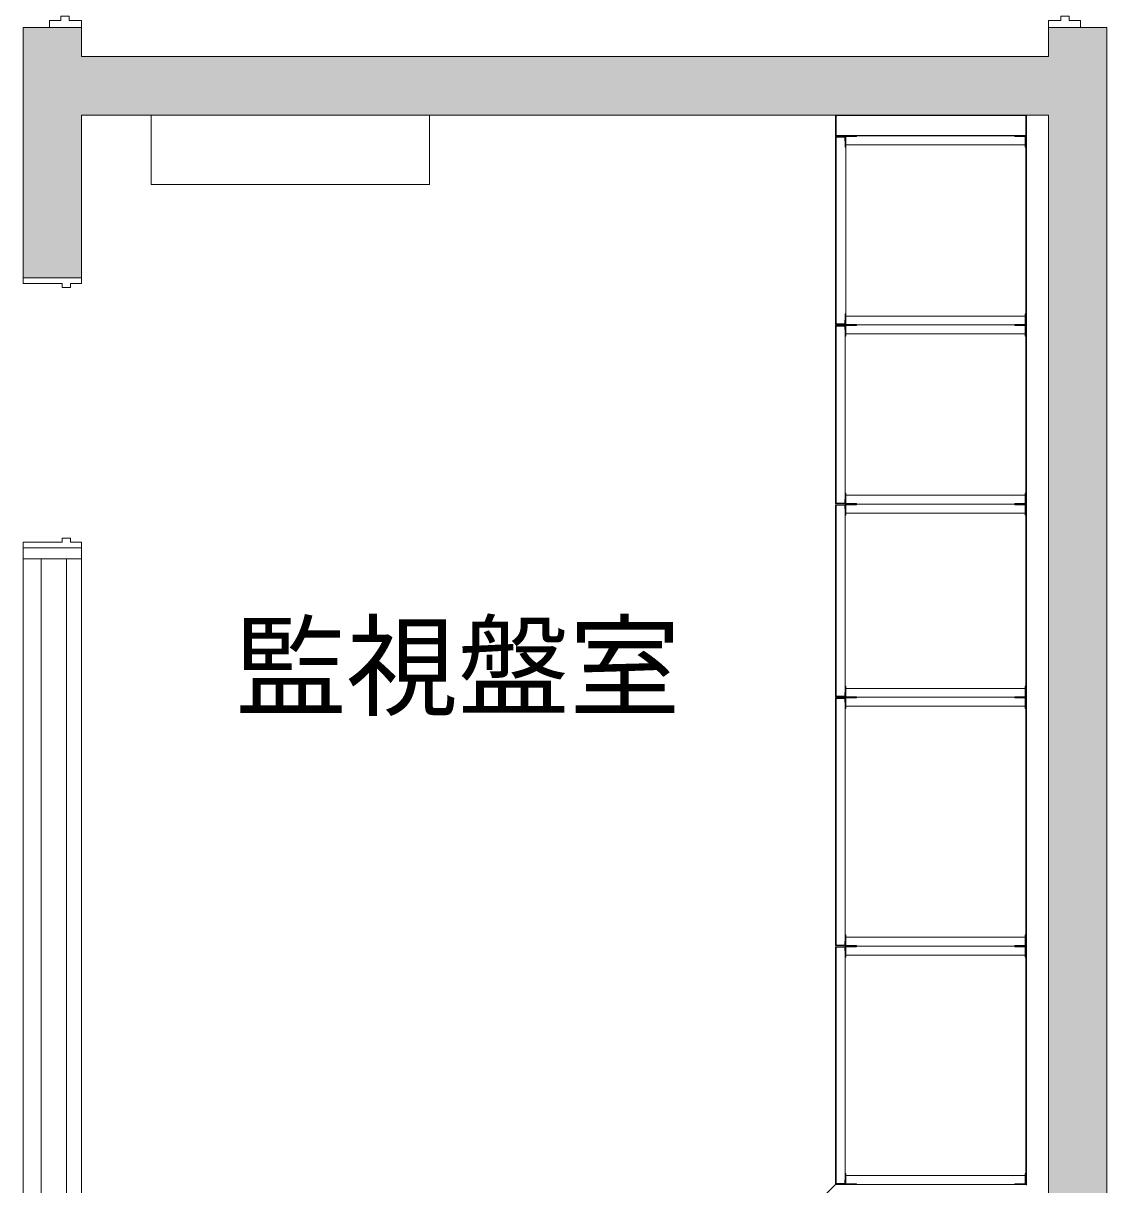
# Model space of a CAD drawing. Units: millimetres, scale not verified. Extents: x -61855 to 52913, y -114842 to -21833.
# Drawn here: x 30118 to 34013, y -78168 to -73995 of the extents above; entities that cross this region are included whole.
import ezdxf
from ezdxf.enums import TextEntityAlignment as Align

# ---------------------------------------------------------------- set-up
doc = ezdxf.new("R2010")
doc.units = ezdxf.units.MM
doc.header["$LTSCALE"] = 200
doc.layers.add('0-1_躯体', color=7, linetype='Continuous', lineweight=9)
doc.layers.add('0-2_建具', color=7, linetype='Continuous', lineweight=9)
doc.layers.add('0-4_室名', color=7, linetype='Continuous')
doc.styles.add('・', font='')
doc.styles.get('・').set_extended_font_data('・')

msp = doc.modelspace()

# ---------------------------------------------------------------- linework, layer by layer
at = {"layer": '0-1_躯体'}
for p, q in [((30328.2, -74010), (30328.2, -74115)), ((33803.2, -74010), (34013.2, -74010)), ((33803.2, -74010), (33803.2, -74115)), ((34013.2, -74010), (34013.2, -79865)), ((33803.2, -74115), (30328.2, -74115)), ((33803.2, -74325), (33803.2, -78575)), ((30328.2, -74910), (30118.2, -74910)), ((30118.2, -75880), (30118.2, -81245)), ((30328.2, -75880), (30118.2, -75880)), ((30328.2, -78575), (30328.2, -75880)), ((30328.2, -75920), (30118.2, -75920))]:
    msp.add_line(p, q, dxfattribs=at)
for points in [[(30328.2, -74010), (30118.2, -74010), (30118.2, -74910)], [(33803.2, -74325), (30328.2, -74325), (30328.2, -74910)]]:
    msp.add_lwpolyline(points, dxfattribs=at)
at = {"layer": '0-1_躯体', "color": 9}
for points in [[(30328.2, -74010), (30118.2, -74010), (30328.2, -74910), (30118.2, -74910)], [(33803.2, -79865), (34013.2, -79865), (33803.2, -74010), (34013.2, -74010)], [(33803.2, -74115), (30328.2, -74115), (33803.2, -74325), (30328.2, -74325)]]:
    msp.add_solid(points, dxfattribs=at)
at = {"layer": '0-2_建具'}
for p, q in [((30328.2, -74010), (30211.6, -74010)), ((33803.2, -74010), (33919.7, -74010)), ((30578.2, -74325), (31578.2, -74325)), ((30578.2, -74325), (30578.2, -74575)), ((33038.2, -74325), (33038.2, -74400)), ((33038.2, -74325), (33724.2, -74325)), ((33040.2, -74327), (33040.2, -74398)), ((33722.2, -74327), (33040.2, -74327)), ((33722.2, -74398), (33722.2, -74327)), ((33724.2, -74400), (33724.2, -74325)), ((33724.2, -74400), (33038.2, -74400)), ((33038.2, -74402), (33073.2, -74402)), ((33038.2, -74402), (33038.2, -75077)), ((33722.2, -74398), (33040.2, -74398)), ((33040.2, -74404), (33071.2, -74404)), ((33040.2, -74404), (33040.2, -75075)), ((33071.2, -74404), (33071.2, -74417)), ((33113.2, -74400), (33073.2, -74400)), ((33113.2, -74400), (33073.2, -74400)), ((33113.2, -74400), (33073.2, -74400)), ((33113.2, -74400), (33073.2, -74400)), ((33113.2, -74400), (33073.2, -74400)), ((33113.2, -74400), (33073.2, -74400)), ((33113.2, -74400), (33073.2, -74400)), ((33075.2, -74402), (33113.2, -74402)), ((33113.2, -74400), (33113.2, -74402)), ((33682.2, -74400), (33722.2, -74400)), ((33682.2, -74400), (33722.2, -74400)), ((33682.2, -74400), (33722.2, -74400)), ((33682.2, -74400), (33722.2, -74400)), ((33682.2, -74400), (33722.2, -74400)), ((33682.2, -74400), (33722.2, -74400)), ((33682.2, -74400), (33722.2, -74400)), ((33682.2, -74400), (33682.2, -74402)), ((33720.2, -74402), (33682.2, -74402)), ((33720.2, -74440), (33720.2, -74402)), ((33722.2, -74400), (33722.2, -74415)), ((33724.2, -74400), (33724.2, -78169.5)), ((33071.2, -74417), (33073.2, -74417)), ((33075.2, -74432), (33720.2, -74432)), ((33075.2, -75039), (33075.2, -74432)), ((33722.2, -74440), (33720.2, -74440)), ((33722.2, -74440), (33722.2, -78167.5)), ((30118.2, -74910), (30118.2, -74930)), ((30328.2, -74910), (30118.2, -74910)), ((30258.2, -74930), (30118.2, -74930)), ((33722.2, -75039), (33720.2, -75039)), ((33720.2, -75039), (33720.2, -75077)), ((33038.2, -75077), (33073.2, -75077)), ((33038.2, -75081), (33073.2, -75081)), ((33038.2, -75081), (33038.2, -75721)), ((33040.2, -75075), (33071.2, -75075)), ((33071.2, -75062), (33073.2, -75062)), ((33071.2, -75075), (33071.2, -75062)), ((33113.2, -75079), (33073.2, -75079)), ((33113.2, -75079), (33073.2, -75079)), ((33113.2, -75079), (33073.2, -75079)), ((33113.2, -75079), (33073.2, -75079)), ((33113.2, -75079), (33073.2, -75079)), ((33113.2, -75079), (33073.2, -75079)), ((33113.2, -75079), (33073.2, -75079)), ((33113.2, -75079), (33073.2, -75079)), ((33113.2, -75079), (33073.2, -75079)), ((33113.2, -75079), (33073.2, -75079)), ((33113.2, -75079), (33073.2, -75079)), ((33113.2, -75079), (33073.2, -75079)), ((33113.2, -75079), (33073.2, -75079)), ((33113.2, -75079), (33073.2, -75079)), ((33075.2, -75047), (33720.2, -75047)), ((33075.2, -75077), (33113.2, -75077)), ((33075.2, -75081), (33113.2, -75081)), ((33113.2, -75079), (33113.2, -75077)), ((33113.2, -75079), (33113.2, -75081)), ((33113.2, -75079), (33682.2, -75079)), ((33682.2, -75079), (33682.2, -75077)), ((33720.2, -75077), (33682.2, -75077)), ((33682.2, -75079), (33722.2, -75079)), ((33682.2, -75079), (33722.2, -75079)), ((33682.2, -75079), (33722.2, -75079)), ((33682.2, -75079), (33722.2, -75079)), ((33682.2, -75079), (33722.2, -75079)), ((33682.2, -75079), (33722.2, -75079)), ((33682.2, -75079), (33722.2, -75079)), ((33682.2, -75079), (33722.2, -75079)), ((33682.2, -75079), (33722.2, -75079)), ((33682.2, -75079), (33722.2, -75079)), ((33682.2, -75079), (33722.2, -75079)), ((33682.2, -75079), (33722.2, -75079)), ((33682.2, -75079), (33722.2, -75079)), ((33682.2, -75079), (33722.2, -75079)), ((33682.2, -75079), (33682.2, -75081)), ((33720.2, -75081), (33682.2, -75081)), ((33720.2, -75119), (33720.2, -75081)), ((33722.2, -75079), (33722.2, -75064)), ((33722.2, -75079), (33722.2, -75094)), ((33040.2, -75083), (33071.2, -75083)), ((33040.2, -75719), (33040.2, -75083)), ((33071.2, -75083), (33071.2, -75096)), ((33071.2, -75096), (33073.2, -75096)), ((33073.2, -75119), (33073.2, -75691)), ((33075.2, -75111), (33720.2, -75111)), ((33722.2, -75119), (33720.2, -75119)), ((33071.2, -75706), (33073.2, -75706)), ((33071.2, -75719), (33071.2, -75706)), ((33075.2, -75691), (33720.2, -75691)), ((33722.2, -75683), (33720.2, -75683)), ((33720.2, -75683), (33720.2, -75721)), ((33038.2, -75721), (33073.2, -75721)), ((33038.2, -75725), (33073.2, -75725)), ((33038.2, -76415), (33038.2, -75725)), ((33040.2, -75719), (33071.2, -75719)), ((33040.2, -75727), (33071.2, -75727)), ((33040.2, -75727), (33040.2, -76413)), ((33071.2, -75727), (33071.2, -75740)), ((33071.2, -75740), (33073.2, -75740)), ((33113.2, -75723), (33073.2, -75723)), ((33113.2, -75723), (33073.2, -75723)), ((33113.2, -75723), (33073.2, -75723)), ((33113.2, -75723), (33073.2, -75723)), ((33113.2, -75723), (33073.2, -75723)), ((33113.2, -75723), (33073.2, -75723)), ((33113.2, -75723), (33073.2, -75723)), ((33113.2, -75723), (33073.2, -75723)), ((33113.2, -75723), (33073.2, -75723)), ((33113.2, -75723), (33073.2, -75723)), ((33113.2, -75723), (33073.2, -75723)), ((33113.2, -75723), (33073.2, -75723)), ((33113.2, -75723), (33073.2, -75723)), ((33113.2, -75723), (33073.2, -75723)), ((33075.2, -75721), (33113.2, -75721)), ((33075.2, -75725), (33113.2, -75725)), ((33113.2, -75723), (33113.2, -75721)), ((33113.2, -75723), (33113.2, -75725)), ((33113.2, -75723), (33682.2, -75723)), ((33682.2, -75723), (33682.2, -75721)), ((33720.2, -75721), (33682.2, -75721)), ((33682.2, -75723), (33722.2, -75723)), ((33682.2, -75723), (33722.2, -75723)), ((33682.2, -75723), (33722.2, -75723)), ((33682.2, -75723), (33722.2, -75723)), ((33682.2, -75723), (33722.2, -75723)), ((33682.2, -75723), (33722.2, -75723)), ((33682.2, -75723), (33722.2, -75723)), ((33682.2, -75723), (33682.2, -75725)), ((33682.2, -75723), (33722.2, -75723)), ((33682.2, -75723), (33722.2, -75723)), ((33682.2, -75723), (33722.2, -75723)), ((33682.2, -75723), (33722.2, -75723)), ((33682.2, -75723), (33722.2, -75723)), ((33682.2, -75723), (33722.2, -75723)), ((33682.2, -75723), (33722.2, -75723)), ((33720.2, -75725), (33682.2, -75725)), ((33720.2, -75763), (33720.2, -75725)), ((33722.2, -75723), (33722.2, -75708)), ((33722.2, -75723), (33722.2, -75738)), ((33073.2, -75763), (33073.2, -76377)), ((33075.2, -75755), (33720.2, -75755)), ((33722.2, -75763), (33720.2, -75763)), ((30118.2, -75880), (30118.2, -75860)), ((30258.2, -75860), (30118.2, -75860)), ((30328.2, -75920), (30328.2, -75860)), ((30328.2, -75880), (30118.2, -75880)), ((30118.2, -75920), (30118.2, -75880)), ((30118.2, -75880), (30328.2, -75880)), ((30118.2, -75920), (30328.2, -75920)), ((30183.2, -75920), (30183.2, -78220)), ((30273.2, -75920), (30273.2, -78220)), ((33038.2, -76415), (33073.2, -76415)), ((33040.2, -76413), (33071.2, -76413)), ((33071.2, -76400), (33073.2, -76400)), ((33071.2, -76413), (33071.2, -76400)), ((33075.2, -76385), (33720.2, -76385)), ((33075.2, -76415), (33113.2, -76415)), ((33113.2, -76417), (33113.2, -76415)), ((33682.2, -76417), (33682.2, -76415)), ((33720.2, -76415), (33682.2, -76415)), ((33722.2, -76377), (33720.2, -76377)), ((33720.2, -76377), (33720.2, -76415)), ((33722.2, -76417), (33722.2, -76402)), ((33038.2, -76419), (33073.2, -76419)), ((33038.2, -76419), (33038.2, -77309)), ((33040.2, -76421), (33071.2, -76421)), ((33040.2, -77307), (33040.2, -76421)), ((33071.2, -76421), (33071.2, -76434)), ((33071.2, -76434), (33073.2, -76434)), ((33113.2, -76417), (33073.2, -76417)), ((33113.2, -76417), (33073.2, -76417)), ((33113.2, -76417), (33073.2, -76417)), ((33113.2, -76417), (33073.2, -76417)), ((33113.2, -76417), (33073.2, -76417)), ((33113.2, -76417), (33073.2, -76417)), ((33113.2, -76417), (33073.2, -76417)), ((33113.2, -76417), (33073.2, -76417)), ((33113.2, -76417), (33073.2, -76417)), ((33113.2, -76417), (33073.2, -76417)), ((33113.2, -76417), (33073.2, -76417)), ((33113.2, -76417), (33073.2, -76417)), ((33113.2, -76417), (33073.2, -76417)), ((33113.2, -76417), (33073.2, -76417)), ((33073.2, -76457), (33073.2, -77294)), ((33075.2, -76419), (33113.2, -76419)), ((33075.2, -76449), (33720.2, -76449)), ((33113.2, -76417), (33113.2, -76419)), ((33113.2, -76417), (33682.2, -76417)), ((33682.2, -76417), (33722.2, -76417)), ((33682.2, -76417), (33722.2, -76417)), ((33682.2, -76417), (33722.2, -76417)), ((33682.2, -76417), (33722.2, -76417)), ((33682.2, -76417), (33722.2, -76417)), ((33682.2, -76417), (33722.2, -76417)), ((33682.2, -76417), (33722.2, -76417)), ((33682.2, -76417), (33722.2, -76417)), ((33682.2, -76417), (33722.2, -76417)), ((33682.2, -76417), (33722.2, -76417)), ((33682.2, -76417), (33722.2, -76417)), ((33682.2, -76417), (33722.2, -76417)), ((33682.2, -76417), (33722.2, -76417)), ((33682.2, -76417), (33722.2, -76417)), ((33682.2, -76417), (33682.2, -76419)), ((33720.2, -76419), (33682.2, -76419)), ((33720.2, -76457), (33720.2, -76419)), ((33722.2, -76457), (33720.2, -76457)), ((33722.2, -76417), (33722.2, -76432)), ((33075.2, -77279), (33720.2, -77279)), ((33722.2, -77271), (33720.2, -77271)), ((33720.2, -77271), (33720.2, -77309)), ((33038.2, -77309), (33073.2, -77309)), ((33038.2, -77313), (33073.2, -77313)), ((33040.2, -77307), (33071.2, -77307)), ((33040.2, -77315), (33071.2, -77315)), ((33040.2, -78163.5), (33040.2, -77315)), ((33071.2, -77294), (33073.2, -77294)), ((33071.2, -77307), (33071.2, -77294)), ((33071.2, -77315), (33071.2, -77328)), ((33071.2, -77328), (33073.2, -77328)), ((33113.2, -77311), (33073.2, -77311)), ((33113.2, -77311), (33073.2, -77311)), ((33113.2, -77311), (33073.2, -77311)), ((33113.2, -77311), (33073.2, -77311)), ((33113.2, -77311), (33073.2, -77311)), ((33113.2, -77311), (33073.2, -77311)), ((33113.2, -77311), (33073.2, -77311)), ((33113.2, -77311), (33073.2, -77311)), ((33113.2, -77311), (33073.2, -77311)), ((33113.2, -77311), (33073.2, -77311)), ((33113.2, -77311), (33073.2, -77311)), ((33113.2, -77311), (33073.2, -77311)), ((33113.2, -77311), (33073.2, -77311)), ((33113.2, -77311), (33073.2, -77311)), ((33075.2, -77309), (33113.2, -77309)), ((33075.2, -77313), (33113.2, -77313)), ((33113.2, -77311), (33113.2, -77309)), ((33113.2, -77311), (33113.2, -77313)), ((33113.2, -77311), (33682.2, -77311)), ((33682.2, -77311), (33682.2, -77309)), ((33720.2, -77309), (33682.2, -77309)), ((33682.2, -77311), (33722.2, -77311)), ((33682.2, -77311), (33722.2, -77311)), ((33682.2, -77311), (33722.2, -77311)), ((33682.2, -77311), (33722.2, -77311)), ((33682.2, -77311), (33722.2, -77311)), ((33682.2, -77311), (33722.2, -77311)), ((33682.2, -77311), (33722.2, -77311)), ((33682.2, -77311), (33682.2, -77313)), ((33682.2, -77311), (33722.2, -77311)), ((33682.2, -77311), (33722.2, -77311)), ((33682.2, -77311), (33722.2, -77311)), ((33682.2, -77311), (33722.2, -77311)), ((33682.2, -77311), (33722.2, -77311)), ((33682.2, -77311), (33722.2, -77311)), ((33682.2, -77311), (33722.2, -77311)), ((33720.2, -77313), (33682.2, -77313)), ((33720.2, -77351), (33720.2, -77313)), ((33722.2, -77311), (33722.2, -77296)), ((33722.2, -77311), (33722.2, -77326)), ((33073.2, -77351), (33073.2, -77973.8)), ((33075.2, -77343), (33720.2, -77343)), ((33722.2, -77351), (33720.2, -77351)), ((33073.2, -77965), (33073.2, -78167.5)), ((33073.2, -78127.5), (33075.2, -78127.5)), ((33075.2, -78127.5), (33075.2, -78165.5)), ((33720.2, -78127.5), (33720.2, -78165.5)), ((33722.2, -78127.5), (33720.2, -78127.5)), ((32961.2, -78244.5), (33038.2, -78167.5)), ((33130.4, -78167.5), (33038.2, -78167.5)), ((33040.2, -78163.5), (33071.2, -78163.5)), ((33075.2, -78135.5), (33720.2, -78135.5)), ((33075.2, -78165.5), (33113.2, -78165.5)), ((33113.2, -78167.5), (33113.2, -78165.5)), ((33113.2, -78167.5), (33682.2, -78167.5)), ((33720.2, -78165.5), (33682.2, -78165.5)), ((33682.2, -78167.5), (33682.2, -78165.5)), ((33682.2, -78167.5), (33722.2, -78167.5))]:
    msp.add_line(p, q, dxfattribs=at)
for points in [[(30328.2, -74010), (30328.2, -73985), (30283.2, -73985), (30283.2, -73970), (30253.2, -73970), (30253.2, -73985), (30213.2, -73985), (30213.2, -74010)], [(33803.2, -74010), (33803.2, -73985), (33848.2, -73985), (33848.2, -73970), (33878.2, -73970), (33878.2, -73985), (33918.2, -73985), (33918.2, -74010)], [(31578.2, -74325), (31578.2, -74575), (30578.2, -74575)], [(33113.2, -74400), (33073.2, -74400), (33073.2, -74440)], [(33073.2, -74440), (33075.2, -74440), (33075.2, -74402)], [(33682.2, -74400), (33722.2, -74400), (33722.2, -74440)], [(30328.2, -74910), (30328.2, -74930), (30288.2, -74930), (30288.2, -74945), (30258.2, -74945), (30258.2, -74930)], [(33073.2, -75039), (33075.2, -75039), (33075.2, -75077)], [(33113.2, -75079), (33073.2, -75079), (33073.2, -75039)], [(33682.2, -75079), (33722.2, -75079), (33722.2, -75039)], [(33113.2, -75079), (33073.2, -75079), (33073.2, -75119)], [(33073.2, -75119), (33075.2, -75119), (33075.2, -75081)], [(33682.2, -75079), (33722.2, -75079), (33722.2, -75119)], [(33073.2, -75683), (33075.2, -75683), (33075.2, -75721)], [(33113.2, -75723), (33073.2, -75723), (33073.2, -75683)], [(33682.2, -75723), (33722.2, -75723), (33722.2, -75683)], [(33113.2, -75723), (33073.2, -75723), (33073.2, -75763)], [(33073.2, -75763), (33075.2, -75763), (33075.2, -75725)], [(33682.2, -75723), (33722.2, -75723), (33722.2, -75763)], [(30328.2, -75860), (30288.2, -75860), (30288.2, -75845), (30258.2, -75845), (30258.2, -75860)], [(33073.2, -76377), (33075.2, -76377), (33075.2, -76415)], [(33113.2, -76417), (33073.2, -76417), (33073.2, -76377)], [(33682.2, -76417), (33722.2, -76417), (33722.2, -76377)], [(33113.2, -76417), (33073.2, -76417), (33073.2, -76457)], [(33073.2, -76457), (33075.2, -76457), (33075.2, -76419)], [(33682.2, -76417), (33722.2, -76417), (33722.2, -76457)], [(33073.2, -77271), (33075.2, -77271), (33075.2, -77309)], [(33113.2, -77311), (33073.2, -77311), (33073.2, -77271)], [(33682.2, -77311), (33722.2, -77311), (33722.2, -77271)], [(33038.2, -77313), (33038.2, -78165.5), (33073.2, -78165.5)], [(33113.2, -77311), (33073.2, -77311), (33073.2, -77351)], [(33073.2, -77351), (33075.2, -77351), (33075.2, -77313)], [(33682.2, -77311), (33722.2, -77311), (33722.2, -77351)], [(33071.2, -78163.5), (33071.2, -78150.5), (33073.2, -78150.5)]]:
    msp.add_lwpolyline(points, dxfattribs=at)

# ---------------------------------------------------------------- texts
at = {"layer": '0-4_室名', "style": '・'}
msp.add_text('監視盤室', height=293.3, dxfattribs=at).set_placement((30880.4, -76540.3), align=Align.BOTTOM_LEFT)

doc.saveas('drawing.dxf')
